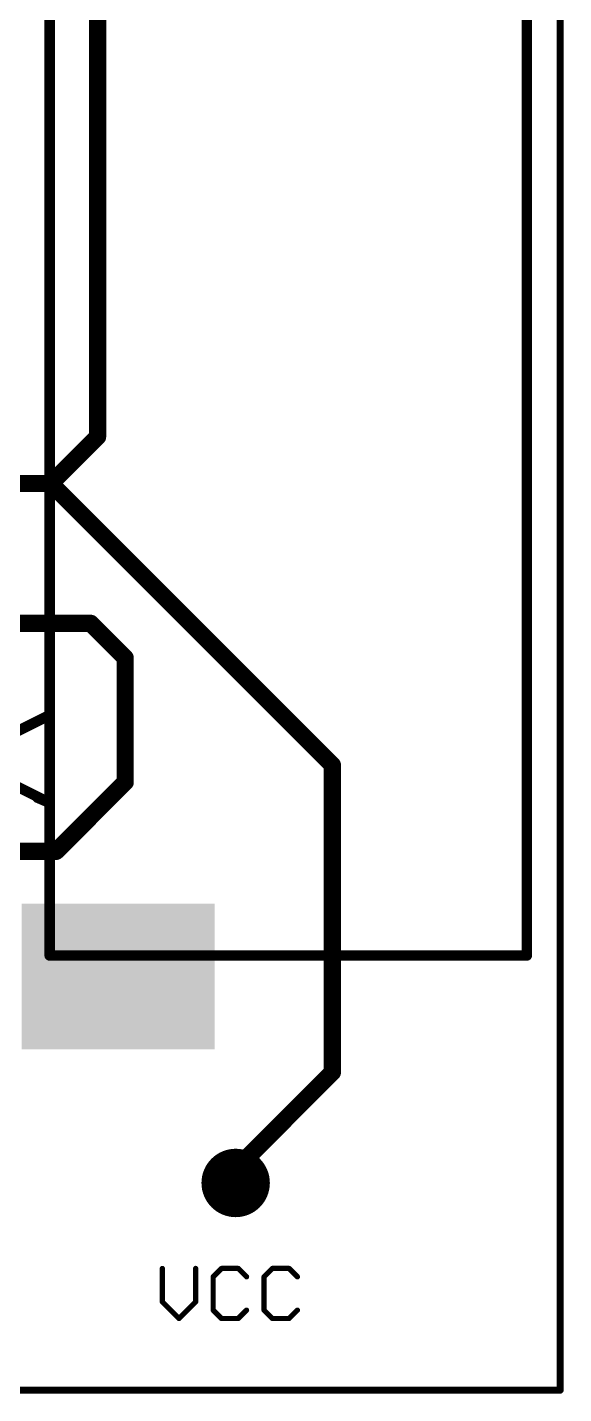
# Model space of a CAD drawing. Extents: x -0.1 to 97.8, y -2.6 to 30.1.
# Drawn here: x 89.98 to 97.75, y -0.05 to 19.73 of the extents above; entities that cross this region are included whole.
import ezdxf

# ---------------------------------------------------------------- set-up
doc = ezdxf.new("R2010")
doc.units = 0
for name, color, linetype in [('1', 22, 'CONTINUOUS'), ('16', 175, 'CONTINUOUS'), ('17', 82, 'CONTINUOUS'), ('20', 7, 'CONTINUOUS'), ('21', 253, 'CONTINUOUS'), ('23', 7, 'CONTINUOUS'), ('25', 253, 'CONTINUOUS'), ('44', 253, 'CONTINUOUS'), ('51', 253, 'CONTINUOUS')]:
    doc.layers.add(name, color=color, linetype=linetype)

# ---------------------------------------------------------------- blocks, each defined once
blk = doc.blocks.new('ROUNDP')
at = {"const_width": 0.5}
blk.add_lwpolyline([(0, -0.25, 1), (0, 0.25, 1), (0, -0.25)], format="xyb", dxfattribs=at)
blk = doc.blocks.new('RECT')
blk.add_solid([(-0.5, -0.5), (0.5, -0.5), (-0.5, 0.5), (0.5, 0.5)])

msp = doc.modelspace()

# ---------------------------------------------------------------- linework, layer by layer
at = {"layer": '1'}
for points, const_width in [([(97.7, 30), (97.7, 0)], 0.1), ([(91, 13.8), (91, 20.4)], 0.25), ([(90.3248, 13.1248), (91, 13.8)], 0.25), ([(88.9606, 13.1248), (90.3248, 13.1248)], 0.25), ([(94.4, 9.0496), (90.3248, 13.1248)], 0.25), ([(90.9, 11.1), (88.9788, 11.1)], 0.25), ([(91.4, 10.6), (90.9, 11.1)], 0.25), ([(91.4, 8.8), (91.4, 10.6)], 0.25), ([(94.4, 4.6), (94.4, 9.0496)], 0.25), ([(90.4, 7.8), (91.4, 8.8)], 0.25), ([(89.7, 7.8), (90.4, 7.8)], 0.25), ([(93, 3.2), (94.4, 4.6)], 0.25), ([(93, 3), (93, 3.2)], 0.25), ([(97.7, 0), (0, 0)], 0.1)]:
    msp.add_lwpolyline(points, dxfattribs=dict(at, const_width=const_width))
for points, const_width in [([(90.9375, 13.8, 1), (91.0625, 13.8)], 0.125), ([(91.0442, 13.7558, 1), (90.9558, 13.8442)], 0.125), ([(90.369, 13.169, 1), (90.2806, 13.0806)], 0.125), ([(90.2806, 13.169, 1), (90.369, 13.0806)], 0.125), ([(90.3248, 13.0623, 1), (90.3248, 13.1873)], 0.125), ([(90.9442, 11.1442, 1), (90.8558, 11.0558)], 0.125), ([(90.9, 11.0375, 1), (90.9, 11.1625)], 0.125), ([(91.4625, 10.6, 1), (91.3375, 10.6)], 0.125), ([(91.3558, 10.5558, 1), (91.4442, 10.6442)], 0.125), ([(94.4625, 9.0496, 1), (94.3375, 9.0496)], 0.125), ([(94.3558, 9.0054, 1), (94.4442, 9.0938)], 0.125), ([(91.4442, 8.7558, 1), (91.3558, 8.8442)], 0.125), ([(91.3375, 8.8, 1), (91.4625, 8.8)], 0.125), ([(90.4, 7.7375, 1), (90.4, 7.8625)], 0.125), ([(90.3558, 7.8442, 1), (90.4442, 7.7558)], 0.125), ([(94.3375, 4.6, 1), (94.4625, 4.6)], 0.125), ([(94.4442, 4.5558, 1), (94.3558, 4.6442)], 0.125), ([(93.0625, 3.2, 1), (92.9375, 3.2)], 0.125), ([(92.9558, 3.2442, 1), (93.0442, 3.1558)], 0.125), ([(92.9375, 3, 1), (93.0625, 3)], 0.125), ([(97.675, 0, 1), (97.725, 0)], 0.05), ([(97.7, -0.025, 1), (97.7, 0.025)], 0.05)]:
    msp.add_lwpolyline(points, format="xyb", dxfattribs=dict(at, const_width=const_width))
at = {"layer": '16', "const_width": 0.01}
for points in [[(97.7, 30), (97.7, 0)], [(97.7, 0), (0, 0)]]:
    msp.add_lwpolyline(points, dxfattribs=at)
at = {"layer": '16', "const_width": 0.005}
for points in [[(97.6975, 0, 1), (97.7025, 0)], [(97.7, -0.0025, 1), (97.7, 0.0025)]]:
    msp.add_lwpolyline(points, format="xyb", dxfattribs=at)
at = {"layer": '20'}
for p, q in [((97.7, 0), (97.7, 30)), ((0, 0), (97.7, 0))]:
    msp.add_line(p, q, dxfattribs=at)
at = {"layer": '21', "const_width": 0.1524}
for points in [[(97.2156, 6.2922), (97.2156, 26.9678)], [(90.3068, 25.901), (90.3068, 7.359)], [(90.3068, 8.502), (90.129, 8.5782)], [(93.05, 6.2922), (97.2156, 6.2922)]]:
    msp.add_lwpolyline(points, dxfattribs=at)
at = {"layer": '21', "const_width": 0.0762}
for points in [[(90.144, 8.6132, 1), (90.114, 8.5432)], [(90.2918, 8.467, 1), (90.3218, 8.537)], [(90.2687, 7.359, 1), (90.3449, 7.359)], [(93.05, 6.3303, 1), (93.05, 6.2541)], [(97.1775, 6.2922, 1), (97.2537, 6.2922)], [(97.2156, 6.2541, 1), (97.2156, 6.3303)]]:
    msp.add_lwpolyline(points, format="xyb", dxfattribs=at)
at = {"layer": '23'}
msp.add_point((93, 3), dxfattribs=at)
at = {"layer": '25', "const_width": 0.0762}
for points in [[(91.9381, 1.7625), (91.9381, 1.2796)], [(92.421, 1.2796), (92.421, 1.7625)], [(92.7955, 1.7625), (92.6747, 1.6418)], [(93.0369, 1.7625), (92.7955, 1.7625)], [(93.1577, 1.6418), (93.0369, 1.7625)], [(93.5321, 1.7625), (93.4114, 1.6418)], [(93.7736, 1.7625), (93.5321, 1.7625)], [(93.8943, 1.6418), (93.7736, 1.7625)], [(92.6747, 1.6418), (92.6747, 1.1588)], [(93.4114, 1.6418), (93.4114, 1.1588)], [(91.9381, 1.2796), (92.1796, 1.0381)], [(92.1796, 1.0381), (92.421, 1.2796)], [(92.6747, 1.1588), (92.7955, 1.0381)], [(93.0369, 1.0381), (93.1577, 1.1588)], [(93.4114, 1.1588), (93.5321, 1.0381)], [(93.7736, 1.0381), (93.8943, 1.1588)], [(92.7955, 1.0381), (93.0369, 1.0381)], [(93.5321, 1.0381), (93.7736, 1.0381)]]:
    msp.add_lwpolyline(points, dxfattribs=at)
at = {"layer": '25', "const_width": 0.0381}
for points in [[(91.9571, 1.7625, 1), (91.9191, 1.7625)], [(92.4401, 1.7625, 1), (92.402, 1.7625)], [(92.7955, 1.7816, 1), (92.7955, 1.7435)], [(92.8089, 1.749, 1), (92.782, 1.776)], [(93.0504, 1.776, 1), (93.0235, 1.749)], [(93.0369, 1.7435, 1), (93.0369, 1.7816)], [(93.5321, 1.7816, 1), (93.5321, 1.7435)], [(93.5456, 1.749, 1), (93.5186, 1.776)], [(93.787, 1.776, 1), (93.7601, 1.749)], [(93.7736, 1.7435, 1), (93.7736, 1.7816)], [(92.6613, 1.6553, 1), (92.6882, 1.6283)], [(92.6938, 1.6418, 1), (92.6557, 1.6418)], [(93.1442, 1.6283, 1), (93.1711, 1.6553)], [(93.3979, 1.6553, 1), (93.4248, 1.6283)], [(93.4304, 1.6418, 1), (93.3923, 1.6418)], [(93.8808, 1.6283, 1), (93.9078, 1.6553)], [(91.9516, 1.293, 1), (91.9246, 1.2661)], [(91.9191, 1.2796, 1), (91.9571, 1.2796)], [(92.402, 1.2796, 1), (92.4401, 1.2796)], [(92.4345, 1.2661, 1), (92.4076, 1.293)], [(92.6882, 1.1723, 1), (92.6613, 1.1454)], [(93.1711, 1.1454, 1), (93.1442, 1.1723)], [(93.4248, 1.1723, 1), (93.3979, 1.1454)], [(93.9078, 1.1454, 1), (93.8808, 1.1723)], [(92.1661, 1.0516, 1), (92.193, 1.0246)], [(92.1661, 1.0246, 1), (92.193, 1.0516)], [(92.6557, 1.1588, 1), (92.6938, 1.1588)], [(92.7955, 1.0572, 1), (92.7955, 1.0191)], [(92.782, 1.0246, 1), (92.8089, 1.0516)], [(93.0235, 1.0516, 1), (93.0504, 1.0246)], [(93.0369, 1.0191, 1), (93.0369, 1.0572)], [(93.3923, 1.1588, 1), (93.4304, 1.1588)], [(93.5321, 1.0572, 1), (93.5321, 1.0191)], [(93.5186, 1.0246, 1), (93.5456, 1.0516)], [(93.7601, 1.0516, 1), (93.787, 1.0246)], [(93.7736, 1.0191, 1), (93.7736, 1.0572)]]:
    msp.add_lwpolyline(points, format="xyb", dxfattribs=at)
at = {"layer": '44'}
msp.add_circle((93, 3), 0.1905, dxfattribs=at)
at = {"layer": '51', "const_width": 0.1524}
for points in [[(90.3068, 26.9678), (90.3068, 6.2922)], [(97.2156, 6.2922), (97.2156, 26.9678)], [(90.3068, 9.772), (89.0368, 9.137)], [(90.3068, 8.502), (89.0368, 9.137)], [(90.3068, 6.2922), (97.2156, 6.2922)]]:
    msp.add_lwpolyline(points, dxfattribs=at)
at = {"layer": '51', "const_width": 0.0762}
for points in [[(90.3238, 9.7379, 1), (90.2898, 9.8061)], [(90.2898, 8.4679, 1), (90.3238, 8.5361)], [(90.3068, 6.3303, 1), (90.3068, 6.2541)], [(90.2687, 6.2922, 1), (90.3449, 6.2922)], [(97.1775, 6.2922, 1), (97.2537, 6.2922)], [(97.2156, 6.2541, 1), (97.2156, 6.3303)]]:
    msp.add_lwpolyline(points, format="xyb", dxfattribs=at)

# ---------------------------------------------------------------- block references
at = {"layer": '1', "xscale": 2.1082, "yscale": 2.794, "rotation": 270}
msp.add_blockref('RECT', (91.2974, 5.9874), dxfattribs=at)
at = {"layer": '17', "xscale": 0.9906, "yscale": 0.9906}
msp.add_blockref('ROUNDP', (93, 3), dxfattribs=at)
msp.add_blockref('ROUNDP', (93, 3), dxfattribs=at)

doc.saveas('drawing.dxf')
